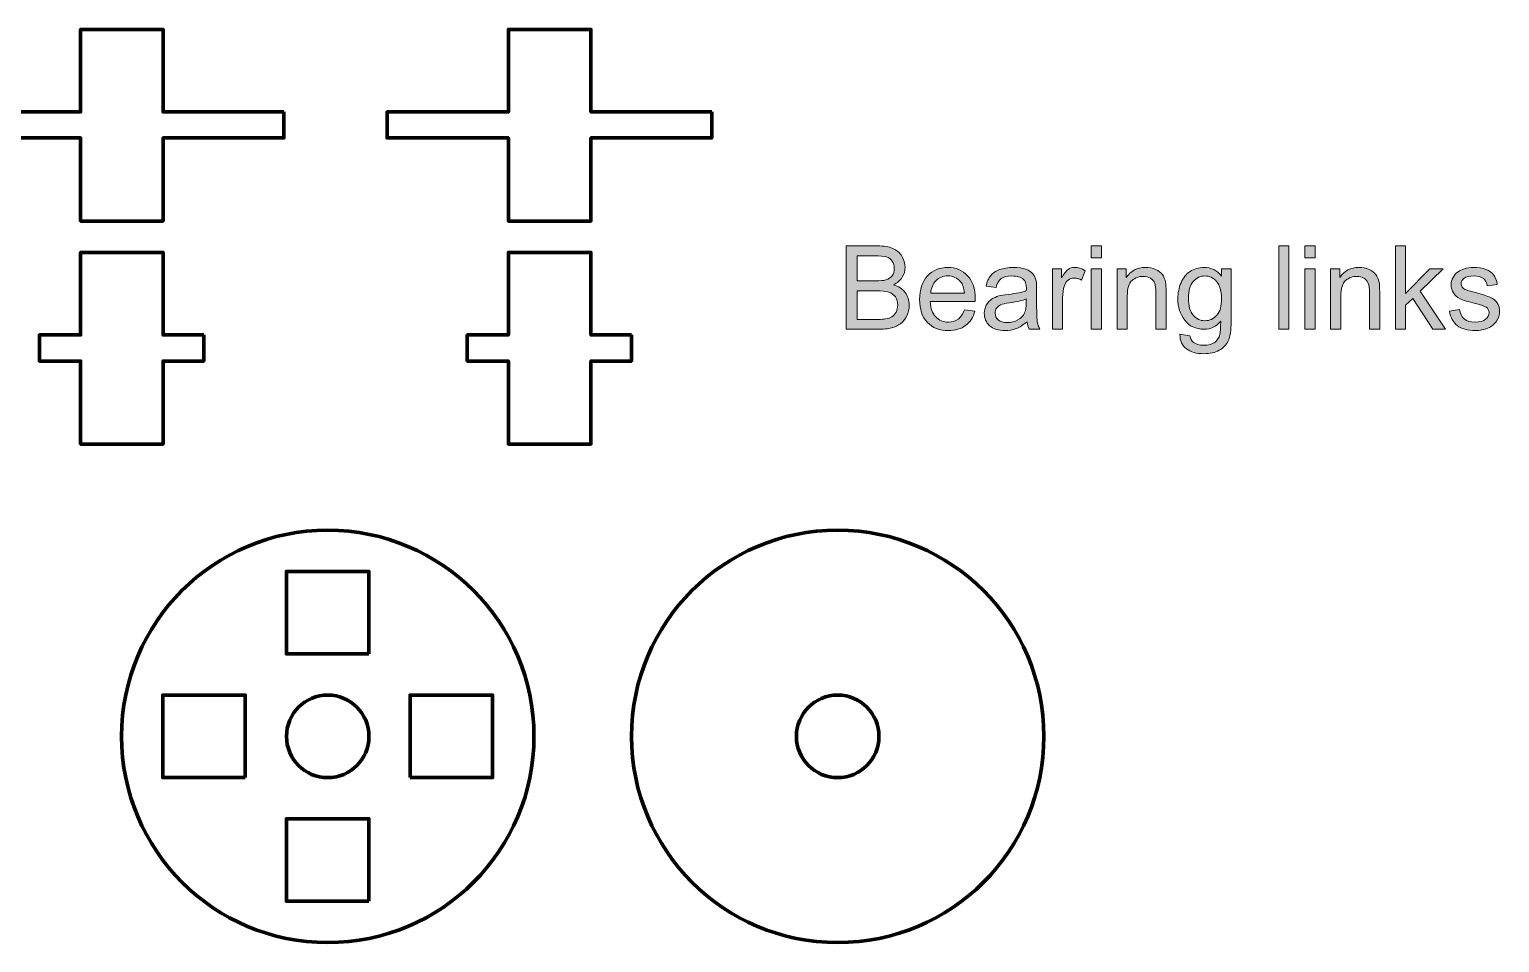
# Model space of a CAD drawing. Header units: inches. Extents: x 247 to 2765, y -1897 to -1110.
# Drawn here: x 561.4 to 614.8, y -1181.5 to -1148.2 of the extents above; entities that cross this region are included whole.
import ezdxf

# ---------------------------------------------------------------- set-up
doc = ezdxf.new("R2010")
doc.units = ezdxf.units.IN
doc.header["$MEASUREMENT"] = 0
doc.layers.add('Layer 1', color=7, linetype='Continuous')

# ---------------------------------------------------------------- blocks, each defined once
blk = doc.blocks.new('block 126')
at = {"layer": 'Layer 1', "true_color": 0x3cb54a}
h = blk.add_hatch(color=95, dxfattribs=at)
h.dxf.hatch_style = 2
edge = h.paths.add_edge_path()
edge.add_spline(control_points=[(591.075, -1159.14), (591.075, -1159.14), (591.075, -1156.11), (591.075, -1156.11), (591.075, -1156.11), (592.212, -1156.11), (592.212, -1156.11), (592.443, -1156.11), (592.629, -1156.14), (592.769, -1156.202), (592.909, -1156.263), (593.019, -1156.357), (593.098, -1156.485), (593.177, -1156.613), (593.217, -1156.746), (593.217, -1156.885), (593.217, -1157.014), (593.182, -1157.137), (593.111, -1157.251), (593.041, -1157.365), (592.935, -1157.457), (592.793, -1157.528), (592.977, -1157.581), (593.117, -1157.673), (593.216, -1157.803), (593.314, -1157.932), (593.363, -1158.085), (593.363, -1158.261), (593.363, -1158.403), (593.333, -1158.535), (593.274, -1158.657), (593.214, -1158.779), (593.14, -1158.873), (593.051, -1158.939), (592.963, -1159.006), (592.853, -1159.056), (592.72, -1159.09), (592.587, -1159.124), (592.424, -1159.141), (592.231, -1159.141), (592.231, -1159.141), (591.075, -1159.14), (591.075, -1159.14), (591.075, -1159.14), (591.075, -1159.14), (591.075, -1159.14)], knot_values=[0, 0, 0, 0, 1, 1, 1, 2, 2, 2, 3, 3, 3, 4, 4, 4, 5, 5, 5, 6, 6, 6, 7, 7, 7, 8, 8, 8, 9, 9, 9, 10, 10, 10, 11, 11, 11, 12, 12, 12, 13, 13, 13, 14, 14, 14, 15, 15, 15, 15], degree=3, periodic=1)
edge = h.paths.add_edge_path()
edge.add_spline(control_points=[(591.476, -1157.383), (591.476, -1157.383), (592.131, -1157.383), (592.131, -1157.383), (592.309, -1157.383), (592.436, -1157.372), (592.513, -1157.348), (592.615, -1157.317), (592.692, -1157.267), (592.744, -1157.197), (592.795, -1157.127), (592.821, -1157.038), (592.821, -1156.932), (592.821, -1156.832), (592.797, -1156.743), (592.749, -1156.667), (592.701, -1156.59), (592.632, -1156.538), (592.542, -1156.51), (592.453, -1156.481), (592.3, -1156.467), (592.081, -1156.467), (592.081, -1156.467), (591.476, -1156.467), (591.476, -1156.467), (591.476, -1156.467), (591.476, -1157.383), (591.476, -1157.383), (591.476, -1157.383), (591.476, -1157.383), (591.476, -1157.383)], knot_values=[0, 0, 0, 0, 1, 1, 1, 2, 2, 2, 3, 3, 3, 4, 4, 4, 5, 5, 5, 6, 6, 6, 7, 7, 7, 8, 8, 8, 9, 9, 9, 10, 10, 10, 10], degree=3, periodic=1)
edge = h.paths.add_edge_path()
edge.add_spline(control_points=[(591.476, -1158.782), (591.476, -1158.782), (592.231, -1158.782), (592.231, -1158.782), (592.36, -1158.782), (592.451, -1158.777), (592.503, -1158.768), (592.596, -1158.751), (592.672, -1158.724), (592.734, -1158.685), (592.796, -1158.647), (592.847, -1158.59), (592.888, -1158.517), (592.928, -1158.443), (592.948, -1158.358), (592.948, -1158.261), (592.948, -1158.148), (592.919, -1158.05), (592.861, -1157.966), (592.803, -1157.883), (592.723, -1157.824), (592.62, -1157.79), (592.518, -1157.757), (592.369, -1157.74), (592.176, -1157.74), (592.176, -1157.74), (591.476, -1157.74), (591.476, -1157.74), (591.476, -1157.74), (591.476, -1158.782), (591.476, -1158.782), (591.476, -1158.782), (591.476, -1158.782), (591.476, -1158.782)], knot_values=[0, 0, 0, 0, 1, 1, 1, 2, 2, 2, 3, 3, 3, 4, 4, 4, 5, 5, 5, 6, 6, 6, 7, 7, 7, 8, 8, 8, 9, 9, 9, 10, 10, 10, 11, 11, 11, 11], degree=3, periodic=1)
h = blk.add_hatch(color=95, dxfattribs=at)
h.dxf.hatch_style = 2
h.paths.add_polyline_path([(599.988, -1156.538), (599.988, -1156.11), (600.36, -1156.11), (600.36, -1156.538)])
h.paths.add_polyline_path([(599.988, -1159.14), (599.988, -1156.945), (600.36, -1156.945), (600.36, -1159.14)])
h = blk.add_hatch(color=95, dxfattribs=at)
h.dxf.hatch_style = 2
h.paths.add_polyline_path([(606.803, -1159.14), (606.803, -1156.11), (607.176, -1156.11), (607.176, -1159.14)])
h = blk.add_hatch(color=95, dxfattribs=at)
h.dxf.hatch_style = 2
h.paths.add_polyline_path([(607.754, -1156.538), (607.754, -1156.11), (608.126, -1156.11), (608.126, -1156.538)])
h.paths.add_polyline_path([(607.754, -1159.14), (607.754, -1156.945), (608.126, -1156.945), (608.126, -1159.14)])
h = blk.add_hatch(color=95, dxfattribs=at)
h.dxf.hatch_style = 2
h.paths.add_polyline_path([(611.048, -1159.14), (611.048, -1156.11), (611.421, -1156.11), (611.421, -1157.837), (612.301, -1156.945), (612.783, -1156.945), (611.944, -1157.759), (612.868, -1159.14), (612.409, -1159.14), (611.682, -1158.018), (611.421, -1158.27), (611.421, -1159.14)])
h = blk.add_hatch(color=95, dxfattribs=at)
h.dxf.hatch_style = 2
edge = h.paths.add_edge_path()
edge.add_spline(control_points=[(595.37, -1158.433), (595.37, -1158.433), (595.755, -1158.481), (595.755, -1158.481), (595.694, -1158.705), (595.582, -1158.879), (595.418, -1159.004), (595.254, -1159.127), (595.044, -1159.189), (594.79, -1159.189), (594.469, -1159.189), (594.214, -1159.091), (594.026, -1158.892), (593.838, -1158.694), (593.744, -1158.417), (593.744, -1158.061), (593.744, -1157.691), (593.839, -1157.405), (594.029, -1157.201), (594.219, -1156.996), (594.466, -1156.895), (594.77, -1156.895), (595.063, -1156.895), (595.303, -1156.995), (595.488, -1157.195), (595.674, -1157.395), (595.767, -1157.675), (595.767, -1158.039), (595.767, -1158.061), (595.767, -1158.094), (595.765, -1158.138), (595.765, -1158.138), (594.128, -1158.138), (594.128, -1158.138), (594.142, -1158.379), (594.21, -1158.564), (594.333, -1158.691), (594.456, -1158.819), (594.608, -1158.884), (594.792, -1158.884), (594.928, -1158.884), (595.045, -1158.847), (595.141, -1158.776), (595.237, -1158.704), (595.314, -1158.59), (595.37, -1158.433)], knot_values=[0, 0, 0, 0, 1, 1, 1, 2, 2, 2, 3, 3, 3, 4, 4, 4, 5, 5, 5, 6, 6, 6, 7, 7, 7, 8, 8, 8, 9, 9, 9, 10, 10, 10, 11, 11, 11, 12, 12, 12, 13, 13, 13, 14, 14, 14, 15, 15, 15, 15], degree=3, periodic=1)
edge = h.paths.add_edge_path()
edge.add_spline(control_points=[(594.148, -1157.831), (594.148, -1157.831), (595.375, -1157.831), (595.375, -1157.831), (595.358, -1157.647), (595.311, -1157.508), (595.234, -1157.416), (595.116, -1157.273), (594.962, -1157.201), (594.773, -1157.201), (594.602, -1157.201), (594.459, -1157.258), (594.342, -1157.373), (594.226, -1157.486), (594.161, -1157.64), (594.148, -1157.831)], knot_values=[0, 0, 0, 0, 1, 1, 1, 2, 2, 2, 3, 3, 3, 4, 4, 4, 5, 5, 5, 5], degree=3, periodic=1)
h = blk.add_hatch(color=95, dxfattribs=at)
h.dxf.hatch_style = 2
edge = h.paths.add_edge_path()
edge.add_spline(control_points=[(597.654, -1158.869), (597.516, -1158.986), (597.384, -1159.068), (597.256, -1159.117), (597.129, -1159.165), (596.992, -1159.189), (596.846, -1159.189), (596.605, -1159.189), (596.42, -1159.13), (596.29, -1159.012), (596.161, -1158.894), (596.096, -1158.744), (596.096, -1158.561), (596.096, -1158.453), (596.12, -1158.355), (596.169, -1158.267), (596.218, -1158.177), (596.282, -1158.106), (596.361, -1158.053), (596.441, -1157.999), (596.53, -1157.958), (596.629, -1157.931), (596.702, -1157.911), (596.813, -1157.893), (596.96, -1157.875), (597.261, -1157.838), (597.482, -1157.796), (597.624, -1157.747), (597.625, -1157.696), (597.626, -1157.664), (597.626, -1157.65), (597.626, -1157.498), (597.591, -1157.392), (597.52, -1157.33), (597.425, -1157.246), (597.284, -1157.204), (597.097, -1157.204), (596.922, -1157.204), (596.792, -1157.234), (596.709, -1157.296), (596.625, -1157.358), (596.564, -1157.466), (596.524, -1157.622), (596.524, -1157.622), (596.16, -1157.572), (596.16, -1157.572), (596.193, -1157.417), (596.248, -1157.29), (596.323, -1157.195), (596.399, -1157.099), (596.509, -1157.026), (596.653, -1156.974), (596.796, -1156.922), (596.962, -1156.896), (597.151, -1156.896), (597.338, -1156.896), (597.491, -1156.918), (597.608, -1156.962), (597.725, -1157.006), (597.811, -1157.062), (597.865, -1157.129), (597.921, -1157.196), (597.96, -1157.28), (597.981, -1157.382), (597.994, -1157.446), (598, -1157.56), (598, -1157.726), (598, -1157.726), (598, -1158.221), (598, -1158.221), (598, -1158.567), (598.008, -1158.786), (598.024, -1158.877), (598.039, -1158.968), (598.071, -1159.057), (598.118, -1159.141), (598.118, -1159.141), (597.729, -1159.141), (597.729, -1159.141), (597.69, -1159.063), (597.666, -1158.972), (597.654, -1158.869)], knot_values=[0, 0, 0, 0, 1, 1, 1, 2, 2, 2, 3, 3, 3, 4, 4, 4, 5, 5, 5, 6, 6, 6, 7, 7, 7, 8, 8, 8, 9, 9, 9, 10, 10, 10, 11, 11, 11, 12, 12, 12, 13, 13, 13, 14, 14, 14, 15, 15, 15, 16, 16, 16, 17, 17, 17, 18, 18, 18, 19, 19, 19, 20, 20, 20, 21, 21, 21, 22, 22, 22, 23, 23, 23, 24, 24, 24, 25, 25, 25, 26, 26, 26, 27, 27, 27, 27], degree=3, periodic=1)
edge = h.paths.add_edge_path()
edge.add_spline(control_points=[(597.623, -1158.038), (597.488, -1158.093), (597.286, -1158.14), (597.015, -1158.179), (596.862, -1158.201), (596.754, -1158.226), (596.69, -1158.253), (596.627, -1158.28), (596.579, -1158.32), (596.544, -1158.374), (596.509, -1158.427), (596.492, -1158.485), (596.492, -1158.551), (596.492, -1158.65), (596.529, -1158.733), (596.605, -1158.799), (596.68, -1158.865), (596.789, -1158.897), (596.935, -1158.897), (597.078, -1158.897), (597.205, -1158.866), (597.317, -1158.803), (597.429, -1158.741), (597.511, -1158.655), (597.563, -1158.546), (597.602, -1158.462), (597.623, -1158.338), (597.623, -1158.174), (597.623, -1158.174), (597.623, -1158.038), (597.623, -1158.038), (597.623, -1158.038), (597.623, -1158.038), (597.623, -1158.038)], knot_values=[0, 0, 0, 0, 1, 1, 1, 2, 2, 2, 3, 3, 3, 4, 4, 4, 5, 5, 5, 6, 6, 6, 7, 7, 7, 8, 8, 8, 9, 9, 9, 10, 10, 10, 11, 11, 11, 11], degree=3, periodic=1)
h = blk.add_hatch(color=95, dxfattribs=at)
h.dxf.hatch_style = 2
edge = h.paths.add_edge_path()
edge.add_spline(control_points=[(598.572, -1159.14), (598.572, -1159.14), (598.572, -1156.945), (598.572, -1156.945), (598.572, -1156.945), (598.907, -1156.945), (598.907, -1156.945), (598.907, -1156.945), (598.907, -1157.277), (598.907, -1157.277), (598.992, -1157.122), (599.071, -1157.019), (599.143, -1156.969), (599.216, -1156.919), (599.296, -1156.894), (599.382, -1156.894), (599.507, -1156.894), (599.636, -1156.934), (599.764, -1157.014), (599.764, -1157.014), (599.637, -1157.36), (599.637, -1157.36), (599.545, -1157.306), (599.454, -1157.279), (599.364, -1157.279), (599.283, -1157.279), (599.21, -1157.303), (599.145, -1157.352), (599.081, -1157.402), (599.035, -1157.469), (599.007, -1157.556), (598.965, -1157.688), (598.944, -1157.833), (598.944, -1157.99), (598.944, -1157.99), (598.944, -1159.139), (598.944, -1159.139), (598.944, -1159.139), (598.572, -1159.14), (598.572, -1159.14), (598.572, -1159.14), (598.572, -1159.14), (598.572, -1159.14)], knot_values=[0, 0, 0, 0, 1, 1, 1, 2, 2, 2, 3, 3, 3, 4, 4, 4, 5, 5, 5, 6, 6, 6, 7, 7, 7, 8, 8, 8, 9, 9, 9, 10, 10, 10, 11, 11, 11, 12, 12, 12, 13, 13, 13, 14, 14, 14, 14], degree=3, periodic=1)
h = blk.add_hatch(color=95, dxfattribs=at)
h.dxf.hatch_style = 2
edge = h.paths.add_edge_path()
edge.add_spline(control_points=[(600.926, -1159.14), (600.926, -1159.14), (600.926, -1156.945), (600.926, -1156.945), (600.926, -1156.945), (601.261, -1156.945), (601.261, -1156.945), (601.261, -1156.945), (601.261, -1157.257), (601.261, -1157.257), (601.422, -1157.015), (601.655, -1156.895), (601.96, -1156.895), (602.092, -1156.895), (602.214, -1156.919), (602.324, -1156.966), (602.435, -1157.014), (602.518, -1157.077), (602.574, -1157.153), (602.628, -1157.23), (602.667, -1157.322), (602.689, -1157.428), (602.702, -1157.497), (602.71, -1157.617), (602.71, -1157.789), (602.71, -1157.789), (602.71, -1159.139), (602.71, -1159.139), (602.71, -1159.139), (602.338, -1159.139), (602.338, -1159.139), (602.338, -1159.139), (602.338, -1157.805), (602.338, -1157.805), (602.338, -1157.653), (602.323, -1157.54), (602.295, -1157.465), (602.266, -1157.389), (602.214, -1157.33), (602.14, -1157.285), (602.066, -1157.24), (601.98, -1157.218), (601.88, -1157.218), (601.723, -1157.218), (601.585, -1157.269), (601.47, -1157.368), (601.356, -1157.469), (601.298, -1157.66), (601.298, -1157.941), (601.298, -1157.941), (601.298, -1159.14), (601.298, -1159.14), (601.298, -1159.14), (600.926, -1159.14), (600.926, -1159.14)], knot_values=[0, 0, 0, 0, 1, 1, 1, 2, 2, 2, 3, 3, 3, 4, 4, 4, 5, 5, 5, 6, 6, 6, 7, 7, 7, 8, 8, 8, 9, 9, 9, 10, 10, 10, 11, 11, 11, 12, 12, 12, 13, 13, 13, 14, 14, 14, 15, 15, 15, 16, 16, 16, 17, 17, 17, 18, 18, 18, 18], degree=3, periodic=1)
h = blk.add_hatch(color=95, dxfattribs=at)
h.dxf.hatch_style = 2
edge = h.paths.add_edge_path()
edge.add_spline(control_points=[(603.212, -1159.322), (603.212, -1159.322), (603.574, -1159.376), (603.574, -1159.376), (603.589, -1159.487), (603.631, -1159.568), (603.699, -1159.619), (603.792, -1159.688), (603.918, -1159.723), (604.078, -1159.723), (604.25, -1159.723), (604.383, -1159.688), (604.477, -1159.619), (604.571, -1159.551), (604.634, -1159.453), (604.667, -1159.33), (604.686, -1159.254), (604.695, -1159.095), (604.694, -1158.852), (604.531, -1159.044), (604.328, -1159.14), (604.086, -1159.14), (603.784, -1159.14), (603.55, -1159.031), (603.385, -1158.813), (603.221, -1158.595), (603.137, -1158.334), (603.137, -1158.029), (603.137, -1157.819), (603.175, -1157.626), (603.251, -1157.449), (603.327, -1157.272), (603.436, -1157.135), (603.581, -1157.039), (603.725, -1156.942), (603.894, -1156.894), (604.088, -1156.894), (604.346, -1156.894), (604.561, -1156.999), (604.728, -1157.209), (604.728, -1157.209), (604.728, -1156.944), (604.728, -1156.944), (604.728, -1156.944), (605.072, -1156.944), (605.072, -1156.944), (605.072, -1156.944), (605.072, -1158.842), (605.072, -1158.842), (605.072, -1159.184), (605.037, -1159.425), (604.967, -1159.568), (604.898, -1159.712), (604.787, -1159.824), (604.636, -1159.906), (604.486, -1159.989), (604.3, -1160.031), (604.079, -1160.031), (603.818, -1160.031), (603.606, -1159.972), (603.445, -1159.854), (603.284, -1159.737), (603.207, -1159.559), (603.212, -1159.322)], knot_values=[0, 0, 0, 0, 1, 1, 1, 2, 2, 2, 3, 3, 3, 4, 4, 4, 5, 5, 5, 6, 6, 6, 7, 7, 7, 8, 8, 8, 9, 9, 9, 10, 10, 10, 11, 11, 11, 12, 12, 12, 13, 13, 13, 14, 14, 14, 15, 15, 15, 16, 16, 16, 17, 17, 17, 18, 18, 18, 19, 19, 19, 20, 20, 20, 21, 21, 21, 21], degree=3, periodic=1)
edge = h.paths.add_edge_path()
edge.add_spline(control_points=[(603.52, -1158.003), (603.52, -1158.29), (603.577, -1158.501), (603.692, -1158.633), (603.806, -1158.765), (603.949, -1158.832), (604.122, -1158.832), (604.293, -1158.832), (604.436, -1158.765), (604.552, -1158.634), (604.667, -1158.503), (604.725, -1158.296), (604.725, -1158.014), (604.725, -1157.746), (604.666, -1157.543), (604.547, -1157.407), (604.427, -1157.27), (604.284, -1157.202), (604.115, -1157.202), (603.95, -1157.202), (603.81, -1157.269), (603.694, -1157.404), (603.578, -1157.538), (603.52, -1157.738), (603.52, -1158.003)], knot_values=[0, 0, 0, 0, 1, 1, 1, 2, 2, 2, 3, 3, 3, 4, 4, 4, 5, 5, 5, 6, 6, 6, 7, 7, 7, 8, 8, 8, 8], degree=3, periodic=1)
h = blk.add_hatch(color=95, dxfattribs=at)
h.dxf.hatch_style = 2
edge = h.paths.add_edge_path()
edge.add_spline(control_points=[(608.692, -1159.14), (608.692, -1159.14), (608.692, -1156.945), (608.692, -1156.945), (608.692, -1156.945), (609.027, -1156.945), (609.027, -1156.945), (609.027, -1156.945), (609.027, -1157.257), (609.027, -1157.257), (609.188, -1157.015), (609.421, -1156.895), (609.725, -1156.895), (609.858, -1156.895), (609.979, -1156.919), (610.09, -1156.966), (610.201, -1157.014), (610.284, -1157.077), (610.339, -1157.153), (610.394, -1157.23), (610.433, -1157.322), (610.455, -1157.428), (610.469, -1157.497), (610.476, -1157.617), (610.476, -1157.789), (610.476, -1157.789), (610.476, -1159.139), (610.476, -1159.139), (610.476, -1159.139), (610.104, -1159.139), (610.104, -1159.139), (610.104, -1159.139), (610.104, -1157.805), (610.104, -1157.805), (610.104, -1157.653), (610.089, -1157.54), (610.06, -1157.465), (610.031, -1157.389), (609.979, -1157.33), (609.905, -1157.285), (609.832, -1157.24), (609.746, -1157.218), (609.647, -1157.218), (609.488, -1157.218), (609.351, -1157.269), (609.236, -1157.368), (609.121, -1157.469), (609.064, -1157.66), (609.064, -1157.941), (609.064, -1157.941), (609.064, -1159.14), (609.064, -1159.14), (609.064, -1159.14), (608.692, -1159.14), (608.692, -1159.14)], knot_values=[0, 0, 0, 0, 1, 1, 1, 2, 2, 2, 3, 3, 3, 4, 4, 4, 5, 5, 5, 6, 6, 6, 7, 7, 7, 8, 8, 8, 9, 9, 9, 10, 10, 10, 11, 11, 11, 12, 12, 12, 13, 13, 13, 14, 14, 14, 15, 15, 15, 16, 16, 16, 17, 17, 17, 18, 18, 18, 18], degree=3, periodic=1)
h = blk.add_hatch(color=95, dxfattribs=at)
h.dxf.hatch_style = 2
edge = h.paths.add_edge_path()
edge.add_spline(control_points=[(613.015, -1158.485), (613.015, -1158.485), (613.383, -1158.427), (613.383, -1158.427), (613.403, -1158.574), (613.461, -1158.687), (613.555, -1158.766), (613.649, -1158.845), (613.781, -1158.884), (613.951, -1158.884), (614.121, -1158.884), (614.249, -1158.849), (614.331, -1158.779), (614.413, -1158.71), (614.455, -1158.628), (614.455, -1158.535), (614.455, -1158.451), (614.418, -1158.385), (614.345, -1158.336), (614.294, -1158.303), (614.167, -1158.261), (613.965, -1158.211), (613.693, -1158.142), (613.503, -1158.082), (613.398, -1158.032), (613.293, -1157.981), (613.213, -1157.911), (613.158, -1157.823), (613.103, -1157.734), (613.077, -1157.636), (613.077, -1157.528), (613.077, -1157.431), (613.099, -1157.34), (613.144, -1157.256), (613.189, -1157.172), (613.25, -1157.103), (613.327, -1157.048), (613.385, -1157.006), (613.464, -1156.969), (613.563, -1156.939), (613.663, -1156.91), (613.77, -1156.895), (613.885, -1156.895), (614.057, -1156.895), (614.208, -1156.92), (614.339, -1156.969), (614.469, -1157.019), (614.565, -1157.086), (614.627, -1157.171), (614.689, -1157.255), (614.732, -1157.369), (614.754, -1157.511), (614.754, -1157.511), (614.391, -1157.561), (614.391, -1157.561), (614.374, -1157.448), (614.326, -1157.36), (614.248, -1157.296), (614.168, -1157.232), (614.056, -1157.201), (613.912, -1157.201), (613.741, -1157.201), (613.619, -1157.229), (613.546, -1157.285), (613.473, -1157.342), (613.436, -1157.408), (613.436, -1157.484), (613.436, -1157.533), (613.451, -1157.576), (613.482, -1157.614), (613.512, -1157.654), (613.56, -1157.687), (613.624, -1157.713), (613.661, -1157.727), (613.77, -1157.759), (613.953, -1157.808), (614.216, -1157.879), (614.4, -1157.936), (614.504, -1157.981), (614.608, -1158.026), (614.69, -1158.092), (614.749, -1158.176), (614.808, -1158.262), (614.838, -1158.368), (614.838, -1158.495), (614.838, -1158.619), (614.801, -1158.735), (614.729, -1158.845), (614.657, -1158.954), (614.552, -1159.039), (614.415, -1159.099), (614.279, -1159.159), (614.125, -1159.189), (613.952, -1159.189), (613.667, -1159.189), (613.449, -1159.13), (613.3, -1159.011), (613.151, -1158.893), (613.056, -1158.718), (613.015, -1158.485)], knot_values=[0, 0, 0, 0, 1, 1, 1, 2, 2, 2, 3, 3, 3, 4, 4, 4, 5, 5, 5, 6, 6, 6, 7, 7, 7, 8, 8, 8, 9, 9, 9, 10, 10, 10, 11, 11, 11, 12, 12, 12, 13, 13, 13, 14, 14, 14, 15, 15, 15, 16, 16, 16, 17, 17, 17, 18, 18, 18, 19, 19, 19, 20, 20, 20, 21, 21, 21, 22, 22, 22, 23, 23, 23, 24, 24, 24, 25, 25, 25, 26, 26, 26, 27, 27, 27, 28, 28, 28, 29, 29, 29, 30, 30, 30, 31, 31, 31, 32, 32, 32, 33, 33, 33, 33], degree=3, periodic=1)
at = {"layer": 'Layer 1', "lineweight": 0}
for points in [[(599.988, -1156.538), (599.988, -1156.11), (600.36, -1156.11), (600.36, -1156.538), (599.988, -1156.538)], [(606.803, -1159.14), (606.803, -1156.11), (607.176, -1156.11), (607.176, -1159.14), (606.803, -1159.14)], [(607.754, -1156.538), (607.754, -1156.11), (608.126, -1156.11), (608.126, -1156.538), (607.754, -1156.538)], [(611.048, -1159.14), (611.048, -1156.11), (611.421, -1156.11), (611.421, -1157.837), (612.301, -1156.945), (612.783, -1156.945), (611.944, -1157.759), (612.868, -1159.14), (612.409, -1159.14), (611.682, -1158.018), (611.421, -1158.27), (611.421, -1159.14), (611.048, -1159.14)], [(599.988, -1159.14), (599.988, -1156.945), (600.36, -1156.945), (600.36, -1159.14), (599.988, -1159.14)], [(607.754, -1159.14), (607.754, -1156.945), (608.126, -1156.945), (608.126, -1159.14), (607.754, -1159.14)]]:
    blk.add_lwpolyline(points, dxfattribs=at)
for points, knots in [([(591.075, -1159.14), (591.075, -1159.14), (591.075, -1156.11), (591.075, -1156.11), (591.075, -1156.11), (592.212, -1156.11), (592.212, -1156.11), (592.443, -1156.11), (592.629, -1156.14), (592.769, -1156.202), (592.909, -1156.263), (593.019, -1156.357), (593.098, -1156.485), (593.177, -1156.613), (593.217, -1156.746), (593.217, -1156.885), (593.217, -1157.014), (593.182, -1157.137), (593.111, -1157.251), (593.041, -1157.365), (592.935, -1157.457), (592.793, -1157.528), (592.977, -1157.581), (593.117, -1157.673), (593.216, -1157.803), (593.314, -1157.932), (593.363, -1158.085), (593.363, -1158.261), (593.363, -1158.403), (593.333, -1158.535), (593.274, -1158.657), (593.214, -1158.779), (593.14, -1158.873), (593.051, -1158.939), (592.963, -1159.006), (592.853, -1159.056), (592.72, -1159.09), (592.587, -1159.124), (592.424, -1159.141), (592.231, -1159.141), (592.231, -1159.141), (591.075, -1159.14), (591.075, -1159.14), (591.075, -1159.14), (591.075, -1159.14), (591.075, -1159.14)], [0, 0, 0, 0, 1, 1, 1, 2, 2, 2, 3, 3, 3, 4, 4, 4, 5, 5, 5, 6, 6, 6, 7, 7, 7, 8, 8, 8, 9, 9, 9, 10, 10, 10, 11, 11, 11, 12, 12, 12, 13, 13, 13, 14, 14, 14, 15, 15, 15, 15]), ([(591.476, -1157.383), (591.476, -1157.383), (592.131, -1157.383), (592.131, -1157.383), (592.309, -1157.383), (592.436, -1157.372), (592.513, -1157.348), (592.615, -1157.317), (592.692, -1157.267), (592.744, -1157.197), (592.795, -1157.127), (592.821, -1157.038), (592.821, -1156.932), (592.821, -1156.832), (592.797, -1156.743), (592.749, -1156.667), (592.701, -1156.59), (592.632, -1156.538), (592.542, -1156.51), (592.453, -1156.481), (592.3, -1156.467), (592.081, -1156.467), (592.081, -1156.467), (591.476, -1156.467), (591.476, -1156.467), (591.476, -1156.467), (591.476, -1157.383), (591.476, -1157.383), (591.476, -1157.383), (591.476, -1157.383), (591.476, -1157.383)], [0, 0, 0, 0, 1, 1, 1, 2, 2, 2, 3, 3, 3, 4, 4, 4, 5, 5, 5, 6, 6, 6, 7, 7, 7, 8, 8, 8, 9, 9, 9, 10, 10, 10, 10]), ([(595.37, -1158.433), (595.37, -1158.433), (595.755, -1158.481), (595.755, -1158.481), (595.694, -1158.705), (595.582, -1158.879), (595.418, -1159.004), (595.254, -1159.127), (595.044, -1159.189), (594.79, -1159.189), (594.469, -1159.189), (594.214, -1159.091), (594.026, -1158.892), (593.838, -1158.694), (593.744, -1158.417), (593.744, -1158.061), (593.744, -1157.691), (593.839, -1157.405), (594.029, -1157.201), (594.219, -1156.996), (594.466, -1156.895), (594.77, -1156.895), (595.063, -1156.895), (595.303, -1156.995), (595.488, -1157.195), (595.674, -1157.395), (595.767, -1157.675), (595.767, -1158.039), (595.767, -1158.061), (595.767, -1158.094), (595.765, -1158.138), (595.765, -1158.138), (594.128, -1158.138), (594.128, -1158.138), (594.142, -1158.379), (594.21, -1158.564), (594.333, -1158.691), (594.456, -1158.819), (594.608, -1158.884), (594.792, -1158.884), (594.928, -1158.884), (595.045, -1158.847), (595.141, -1158.776), (595.237, -1158.704), (595.314, -1158.59), (595.37, -1158.433)], [0, 0, 0, 0, 1, 1, 1, 2, 2, 2, 3, 3, 3, 4, 4, 4, 5, 5, 5, 6, 6, 6, 7, 7, 7, 8, 8, 8, 9, 9, 9, 10, 10, 10, 11, 11, 11, 12, 12, 12, 13, 13, 13, 14, 14, 14, 15, 15, 15, 15]), ([(597.654, -1158.869), (597.516, -1158.986), (597.384, -1159.068), (597.256, -1159.117), (597.129, -1159.165), (596.992, -1159.189), (596.846, -1159.189), (596.605, -1159.189), (596.42, -1159.13), (596.29, -1159.012), (596.161, -1158.894), (596.096, -1158.744), (596.096, -1158.561), (596.096, -1158.453), (596.12, -1158.355), (596.169, -1158.267), (596.218, -1158.177), (596.282, -1158.106), (596.361, -1158.053), (596.441, -1157.999), (596.53, -1157.958), (596.629, -1157.931), (596.702, -1157.911), (596.813, -1157.893), (596.96, -1157.875), (597.261, -1157.838), (597.482, -1157.796), (597.624, -1157.747), (597.625, -1157.696), (597.626, -1157.664), (597.626, -1157.65), (597.626, -1157.498), (597.591, -1157.392), (597.52, -1157.33), (597.425, -1157.246), (597.284, -1157.204), (597.097, -1157.204), (596.922, -1157.204), (596.792, -1157.234), (596.709, -1157.296), (596.625, -1157.358), (596.564, -1157.466), (596.524, -1157.622), (596.524, -1157.622), (596.16, -1157.572), (596.16, -1157.572), (596.193, -1157.417), (596.248, -1157.29), (596.323, -1157.195), (596.399, -1157.099), (596.509, -1157.026), (596.653, -1156.974), (596.796, -1156.922), (596.962, -1156.896), (597.151, -1156.896), (597.338, -1156.896), (597.491, -1156.918), (597.608, -1156.962), (597.725, -1157.006), (597.811, -1157.062), (597.865, -1157.129), (597.921, -1157.196), (597.96, -1157.28), (597.981, -1157.382), (597.994, -1157.446), (598, -1157.56), (598, -1157.726), (598, -1157.726), (598, -1158.221), (598, -1158.221), (598, -1158.567), (598.008, -1158.786), (598.024, -1158.877), (598.039, -1158.968), (598.071, -1159.057), (598.118, -1159.141), (598.118, -1159.141), (597.729, -1159.141), (597.729, -1159.141), (597.69, -1159.063), (597.666, -1158.972), (597.654, -1158.869)], [0, 0, 0, 0, 1, 1, 1, 2, 2, 2, 3, 3, 3, 4, 4, 4, 5, 5, 5, 6, 6, 6, 7, 7, 7, 8, 8, 8, 9, 9, 9, 10, 10, 10, 11, 11, 11, 12, 12, 12, 13, 13, 13, 14, 14, 14, 15, 15, 15, 16, 16, 16, 17, 17, 17, 18, 18, 18, 19, 19, 19, 20, 20, 20, 21, 21, 21, 22, 22, 22, 23, 23, 23, 24, 24, 24, 25, 25, 25, 26, 26, 26, 27, 27, 27, 27]), ([(598.572, -1159.14), (598.572, -1159.14), (598.572, -1156.945), (598.572, -1156.945), (598.572, -1156.945), (598.907, -1156.945), (598.907, -1156.945), (598.907, -1156.945), (598.907, -1157.277), (598.907, -1157.277), (598.992, -1157.122), (599.071, -1157.019), (599.143, -1156.969), (599.216, -1156.919), (599.296, -1156.894), (599.382, -1156.894), (599.507, -1156.894), (599.636, -1156.934), (599.764, -1157.014), (599.764, -1157.014), (599.637, -1157.36), (599.637, -1157.36), (599.545, -1157.306), (599.454, -1157.279), (599.364, -1157.279), (599.283, -1157.279), (599.21, -1157.303), (599.145, -1157.352), (599.081, -1157.402), (599.035, -1157.469), (599.007, -1157.556), (598.965, -1157.688), (598.944, -1157.833), (598.944, -1157.99), (598.944, -1157.99), (598.944, -1159.139), (598.944, -1159.139), (598.944, -1159.139), (598.572, -1159.14), (598.572, -1159.14), (598.572, -1159.14), (598.572, -1159.14), (598.572, -1159.14)], [0, 0, 0, 0, 1, 1, 1, 2, 2, 2, 3, 3, 3, 4, 4, 4, 5, 5, 5, 6, 6, 6, 7, 7, 7, 8, 8, 8, 9, 9, 9, 10, 10, 10, 11, 11, 11, 12, 12, 12, 13, 13, 13, 14, 14, 14, 14]), ([(600.926, -1159.14), (600.926, -1159.14), (600.926, -1156.945), (600.926, -1156.945), (600.926, -1156.945), (601.261, -1156.945), (601.261, -1156.945), (601.261, -1156.945), (601.261, -1157.257), (601.261, -1157.257), (601.422, -1157.015), (601.655, -1156.895), (601.96, -1156.895), (602.092, -1156.895), (602.214, -1156.919), (602.324, -1156.966), (602.435, -1157.014), (602.518, -1157.077), (602.574, -1157.153), (602.628, -1157.23), (602.667, -1157.322), (602.689, -1157.428), (602.702, -1157.497), (602.71, -1157.617), (602.71, -1157.789), (602.71, -1157.789), (602.71, -1159.139), (602.71, -1159.139), (602.71, -1159.139), (602.338, -1159.139), (602.338, -1159.139), (602.338, -1159.139), (602.338, -1157.805), (602.338, -1157.805), (602.338, -1157.653), (602.323, -1157.54), (602.295, -1157.465), (602.266, -1157.389), (602.214, -1157.33), (602.14, -1157.285), (602.066, -1157.24), (601.98, -1157.218), (601.88, -1157.218), (601.723, -1157.218), (601.585, -1157.269), (601.47, -1157.368), (601.356, -1157.469), (601.298, -1157.66), (601.298, -1157.941), (601.298, -1157.941), (601.298, -1159.14), (601.298, -1159.14), (601.298, -1159.14), (600.926, -1159.14), (600.926, -1159.14)], [0, 0, 0, 0, 1, 1, 1, 2, 2, 2, 3, 3, 3, 4, 4, 4, 5, 5, 5, 6, 6, 6, 7, 7, 7, 8, 8, 8, 9, 9, 9, 10, 10, 10, 11, 11, 11, 12, 12, 12, 13, 13, 13, 14, 14, 14, 15, 15, 15, 16, 16, 16, 17, 17, 17, 18, 18, 18, 18]), ([(603.212, -1159.322), (603.212, -1159.322), (603.574, -1159.376), (603.574, -1159.376), (603.589, -1159.487), (603.631, -1159.568), (603.699, -1159.619), (603.792, -1159.688), (603.918, -1159.723), (604.078, -1159.723), (604.25, -1159.723), (604.383, -1159.688), (604.477, -1159.619), (604.571, -1159.551), (604.634, -1159.453), (604.667, -1159.33), (604.686, -1159.254), (604.695, -1159.095), (604.694, -1158.852), (604.531, -1159.044), (604.328, -1159.14), (604.086, -1159.14), (603.784, -1159.14), (603.55, -1159.031), (603.385, -1158.813), (603.221, -1158.595), (603.137, -1158.334), (603.137, -1158.029), (603.137, -1157.819), (603.175, -1157.626), (603.251, -1157.449), (603.327, -1157.272), (603.436, -1157.135), (603.581, -1157.039), (603.725, -1156.942), (603.894, -1156.894), (604.088, -1156.894), (604.346, -1156.894), (604.561, -1156.999), (604.728, -1157.209), (604.728, -1157.209), (604.728, -1156.944), (604.728, -1156.944), (604.728, -1156.944), (605.072, -1156.944), (605.072, -1156.944), (605.072, -1156.944), (605.072, -1158.842), (605.072, -1158.842), (605.072, -1159.184), (605.037, -1159.425), (604.967, -1159.568), (604.898, -1159.712), (604.787, -1159.824), (604.636, -1159.906), (604.486, -1159.989), (604.3, -1160.031), (604.079, -1160.031), (603.818, -1160.031), (603.606, -1159.972), (603.445, -1159.854), (603.284, -1159.737), (603.207, -1159.559), (603.212, -1159.322)], [0, 0, 0, 0, 1, 1, 1, 2, 2, 2, 3, 3, 3, 4, 4, 4, 5, 5, 5, 6, 6, 6, 7, 7, 7, 8, 8, 8, 9, 9, 9, 10, 10, 10, 11, 11, 11, 12, 12, 12, 13, 13, 13, 14, 14, 14, 15, 15, 15, 16, 16, 16, 17, 17, 17, 18, 18, 18, 19, 19, 19, 20, 20, 20, 21, 21, 21, 21]), ([(608.692, -1159.14), (608.692, -1159.14), (608.692, -1156.945), (608.692, -1156.945), (608.692, -1156.945), (609.027, -1156.945), (609.027, -1156.945), (609.027, -1156.945), (609.027, -1157.257), (609.027, -1157.257), (609.188, -1157.015), (609.421, -1156.895), (609.725, -1156.895), (609.858, -1156.895), (609.979, -1156.919), (610.09, -1156.966), (610.201, -1157.014), (610.284, -1157.077), (610.339, -1157.153), (610.394, -1157.23), (610.433, -1157.322), (610.455, -1157.428), (610.469, -1157.497), (610.476, -1157.617), (610.476, -1157.789), (610.476, -1157.789), (610.476, -1159.139), (610.476, -1159.139), (610.476, -1159.139), (610.104, -1159.139), (610.104, -1159.139), (610.104, -1159.139), (610.104, -1157.805), (610.104, -1157.805), (610.104, -1157.653), (610.089, -1157.54), (610.06, -1157.465), (610.031, -1157.389), (609.979, -1157.33), (609.905, -1157.285), (609.832, -1157.24), (609.746, -1157.218), (609.647, -1157.218), (609.488, -1157.218), (609.351, -1157.269), (609.236, -1157.368), (609.121, -1157.469), (609.064, -1157.66), (609.064, -1157.941), (609.064, -1157.941), (609.064, -1159.14), (609.064, -1159.14), (609.064, -1159.14), (608.692, -1159.14), (608.692, -1159.14)], [0, 0, 0, 0, 1, 1, 1, 2, 2, 2, 3, 3, 3, 4, 4, 4, 5, 5, 5, 6, 6, 6, 7, 7, 7, 8, 8, 8, 9, 9, 9, 10, 10, 10, 11, 11, 11, 12, 12, 12, 13, 13, 13, 14, 14, 14, 15, 15, 15, 16, 16, 16, 17, 17, 17, 18, 18, 18, 18]), ([(613.015, -1158.485), (613.015, -1158.485), (613.383, -1158.427), (613.383, -1158.427), (613.403, -1158.574), (613.461, -1158.687), (613.555, -1158.766), (613.649, -1158.845), (613.781, -1158.884), (613.951, -1158.884), (614.121, -1158.884), (614.249, -1158.849), (614.331, -1158.779), (614.413, -1158.71), (614.455, -1158.628), (614.455, -1158.535), (614.455, -1158.451), (614.418, -1158.385), (614.345, -1158.336), (614.294, -1158.303), (614.167, -1158.261), (613.965, -1158.211), (613.693, -1158.142), (613.503, -1158.082), (613.398, -1158.032), (613.293, -1157.981), (613.213, -1157.911), (613.158, -1157.823), (613.103, -1157.734), (613.077, -1157.636), (613.077, -1157.528), (613.077, -1157.431), (613.099, -1157.34), (613.144, -1157.256), (613.189, -1157.172), (613.25, -1157.103), (613.327, -1157.048), (613.385, -1157.006), (613.464, -1156.969), (613.563, -1156.939), (613.663, -1156.91), (613.77, -1156.895), (613.885, -1156.895), (614.057, -1156.895), (614.208, -1156.92), (614.339, -1156.969), (614.469, -1157.019), (614.565, -1157.086), (614.627, -1157.171), (614.689, -1157.255), (614.732, -1157.369), (614.754, -1157.511), (614.754, -1157.511), (614.391, -1157.561), (614.391, -1157.561), (614.374, -1157.448), (614.326, -1157.36), (614.248, -1157.296), (614.168, -1157.232), (614.056, -1157.201), (613.912, -1157.201), (613.741, -1157.201), (613.619, -1157.229), (613.546, -1157.285), (613.473, -1157.342), (613.436, -1157.408), (613.436, -1157.484), (613.436, -1157.533), (613.451, -1157.576), (613.482, -1157.614), (613.512, -1157.654), (613.56, -1157.687), (613.624, -1157.713), (613.661, -1157.727), (613.77, -1157.759), (613.953, -1157.808), (614.216, -1157.879), (614.4, -1157.936), (614.504, -1157.981), (614.608, -1158.026), (614.69, -1158.092), (614.749, -1158.176), (614.808, -1158.262), (614.838, -1158.368), (614.838, -1158.495), (614.838, -1158.619), (614.801, -1158.735), (614.729, -1158.845), (614.657, -1158.954), (614.552, -1159.039), (614.415, -1159.099), (614.279, -1159.159), (614.125, -1159.189), (613.952, -1159.189), (613.667, -1159.189), (613.449, -1159.13), (613.3, -1159.011), (613.151, -1158.893), (613.056, -1158.718), (613.015, -1158.485)], [0, 0, 0, 0, 1, 1, 1, 2, 2, 2, 3, 3, 3, 4, 4, 4, 5, 5, 5, 6, 6, 6, 7, 7, 7, 8, 8, 8, 9, 9, 9, 10, 10, 10, 11, 11, 11, 12, 12, 12, 13, 13, 13, 14, 14, 14, 15, 15, 15, 16, 16, 16, 17, 17, 17, 18, 18, 18, 19, 19, 19, 20, 20, 20, 21, 21, 21, 22, 22, 22, 23, 23, 23, 24, 24, 24, 25, 25, 25, 26, 26, 26, 27, 27, 27, 28, 28, 28, 29, 29, 29, 30, 30, 30, 31, 31, 31, 32, 32, 32, 33, 33, 33, 33]), ([(594.148, -1157.831), (594.148, -1157.831), (595.375, -1157.831), (595.375, -1157.831), (595.358, -1157.647), (595.311, -1157.508), (595.234, -1157.416), (595.116, -1157.273), (594.962, -1157.201), (594.773, -1157.201), (594.602, -1157.201), (594.459, -1157.258), (594.342, -1157.373), (594.226, -1157.486), (594.161, -1157.64), (594.148, -1157.831)], [0, 0, 0, 0, 1, 1, 1, 2, 2, 2, 3, 3, 3, 4, 4, 4, 5, 5, 5, 5]), ([(603.52, -1158.003), (603.52, -1158.29), (603.577, -1158.501), (603.692, -1158.633), (603.806, -1158.765), (603.949, -1158.832), (604.122, -1158.832), (604.293, -1158.832), (604.436, -1158.765), (604.552, -1158.634), (604.667, -1158.503), (604.725, -1158.296), (604.725, -1158.014), (604.725, -1157.746), (604.666, -1157.543), (604.547, -1157.407), (604.427, -1157.27), (604.284, -1157.202), (604.115, -1157.202), (603.95, -1157.202), (603.81, -1157.269), (603.694, -1157.404), (603.578, -1157.538), (603.52, -1157.738), (603.52, -1158.003)], [0, 0, 0, 0, 1, 1, 1, 2, 2, 2, 3, 3, 3, 4, 4, 4, 5, 5, 5, 6, 6, 6, 7, 7, 7, 8, 8, 8, 8]), ([(591.476, -1158.782), (591.476, -1158.782), (592.231, -1158.782), (592.231, -1158.782), (592.36, -1158.782), (592.451, -1158.777), (592.503, -1158.768), (592.596, -1158.751), (592.672, -1158.724), (592.734, -1158.685), (592.796, -1158.647), (592.847, -1158.59), (592.888, -1158.517), (592.928, -1158.443), (592.948, -1158.358), (592.948, -1158.261), (592.948, -1158.148), (592.919, -1158.05), (592.861, -1157.966), (592.803, -1157.883), (592.723, -1157.824), (592.62, -1157.79), (592.518, -1157.757), (592.369, -1157.74), (592.176, -1157.74), (592.176, -1157.74), (591.476, -1157.74), (591.476, -1157.74), (591.476, -1157.74), (591.476, -1158.782), (591.476, -1158.782), (591.476, -1158.782), (591.476, -1158.782), (591.476, -1158.782)], [0, 0, 0, 0, 1, 1, 1, 2, 2, 2, 3, 3, 3, 4, 4, 4, 5, 5, 5, 6, 6, 6, 7, 7, 7, 8, 8, 8, 9, 9, 9, 10, 10, 10, 11, 11, 11, 11]), ([(597.623, -1158.038), (597.488, -1158.093), (597.286, -1158.14), (597.015, -1158.179), (596.862, -1158.201), (596.754, -1158.226), (596.69, -1158.253), (596.627, -1158.28), (596.579, -1158.32), (596.544, -1158.374), (596.509, -1158.427), (596.492, -1158.485), (596.492, -1158.551), (596.492, -1158.65), (596.529, -1158.733), (596.605, -1158.799), (596.68, -1158.865), (596.789, -1158.897), (596.935, -1158.897), (597.078, -1158.897), (597.205, -1158.866), (597.317, -1158.803), (597.429, -1158.741), (597.511, -1158.655), (597.563, -1158.546), (597.602, -1158.462), (597.623, -1158.338), (597.623, -1158.174), (597.623, -1158.174), (597.623, -1158.038), (597.623, -1158.038), (597.623, -1158.038), (597.623, -1158.038), (597.623, -1158.038)], [0, 0, 0, 0, 1, 1, 1, 2, 2, 2, 3, 3, 3, 4, 4, 4, 5, 5, 5, 6, 6, 6, 7, 7, 7, 8, 8, 8, 9, 9, 9, 10, 10, 10, 11, 11, 11, 11])]:
    blk.add_open_spline(points, degree=3, knots=knots, dxfattribs=at)

msp = doc.modelspace()

# ---------------------------------------------------------------- linework, layer by layer
at = {"layer": 'Layer 1', "color": 18, "lineweight": 70, "true_color": 0x010101}
for points in [[(570.621, -1151.236), (566.228, -1151.236), (566.228, -1148.236), (563.227, -1148.236), (563.227, -1151.236), (558.812, -1151.236), (558.812, -1152.184), (563.227, -1152.184), (563.227, -1155.206), (566.228, -1155.206), (566.228, -1152.184), (570.621, -1152.184), (570.621, -1151.236)], [(586.181, -1151.236), (581.79, -1151.236), (581.79, -1148.236), (578.787, -1148.236), (578.787, -1151.236), (574.372, -1151.236), (574.372, -1152.184), (578.787, -1152.184), (578.787, -1155.206), (581.79, -1155.206), (581.79, -1152.184), (586.181, -1152.184), (586.181, -1151.236)], [(567.704, -1159.349), (566.228, -1159.349), (566.228, -1156.349), (563.227, -1156.349), (563.227, -1159.349), (561.729, -1159.349), (561.729, -1160.298), (563.227, -1160.298), (563.227, -1163.32), (566.228, -1163.32), (566.228, -1160.298), (567.704, -1160.298), (567.704, -1159.349)], [(583.264, -1159.349), (581.79, -1159.349), (581.79, -1156.349), (578.787, -1156.349), (578.787, -1159.349), (577.289, -1159.349), (577.289, -1160.298), (578.787, -1160.298), (578.787, -1163.32), (581.79, -1163.32), (581.79, -1160.298), (583.264, -1160.298), (583.264, -1159.349)], [(573.716, -1170.952), (570.716, -1170.952), (570.716, -1167.951), (573.716, -1167.951), (573.716, -1170.952)], [(569.218, -1175.45), (566.218, -1175.45), (566.218, -1172.449), (569.218, -1172.449), (569.218, -1175.45)], [(575.214, -1175.45), (575.214, -1172.449), (578.214, -1172.449), (578.214, -1175.45), (575.214, -1175.45)], [(573.716, -1179.948), (570.716, -1179.948), (570.716, -1176.947), (573.716, -1176.947), (573.716, -1179.948)]]:
    msp.add_lwpolyline(points, dxfattribs=at)
for points in [[(572.216, -1166.449), (568.075, -1166.449), (564.716, -1169.808), (564.716, -1173.949), (564.716, -1178.092), (568.075, -1181.45), (572.216, -1181.45), (576.358, -1181.45), (579.717, -1178.092), (579.717, -1173.949), (579.717, -1169.807), (576.358, -1166.449), (572.216, -1166.449)], [(590.764, -1166.449), (586.623, -1166.449), (583.264, -1169.808), (583.264, -1173.949), (583.264, -1178.092), (586.623, -1181.45), (590.764, -1181.45), (594.906, -1181.45), (598.264, -1178.092), (598.264, -1173.949), (598.264, -1169.807), (594.906, -1166.449), (590.764, -1166.449)], [(572.216, -1175.45), (571.387, -1175.45), (570.716, -1174.778), (570.716, -1173.949), (570.716, -1173.12), (571.387, -1172.449), (572.216, -1172.449), (573.045, -1172.449), (573.716, -1173.12), (573.716, -1173.949), (573.716, -1174.778), (573.045, -1175.45), (572.216, -1175.45)], [(590.764, -1175.45), (589.936, -1175.45), (589.264, -1174.778), (589.264, -1173.949), (589.264, -1173.12), (589.936, -1172.449), (590.764, -1172.449), (591.593, -1172.449), (592.264, -1173.12), (592.264, -1173.949), (592.264, -1174.778), (591.593, -1175.45), (590.764, -1175.45)]]:
    msp.add_open_spline(points, degree=3, knots=[0, 0, 0, 0, 1, 1, 1, 2, 2, 2, 3, 3, 3, 4, 4, 4, 4], dxfattribs=at)

# ---------------------------------------------------------------- block references
at = {"layer": 'Layer 1'}
msp.add_blockref('block 126', (0, 0), dxfattribs=at)

doc.saveas('drawing.dxf')
